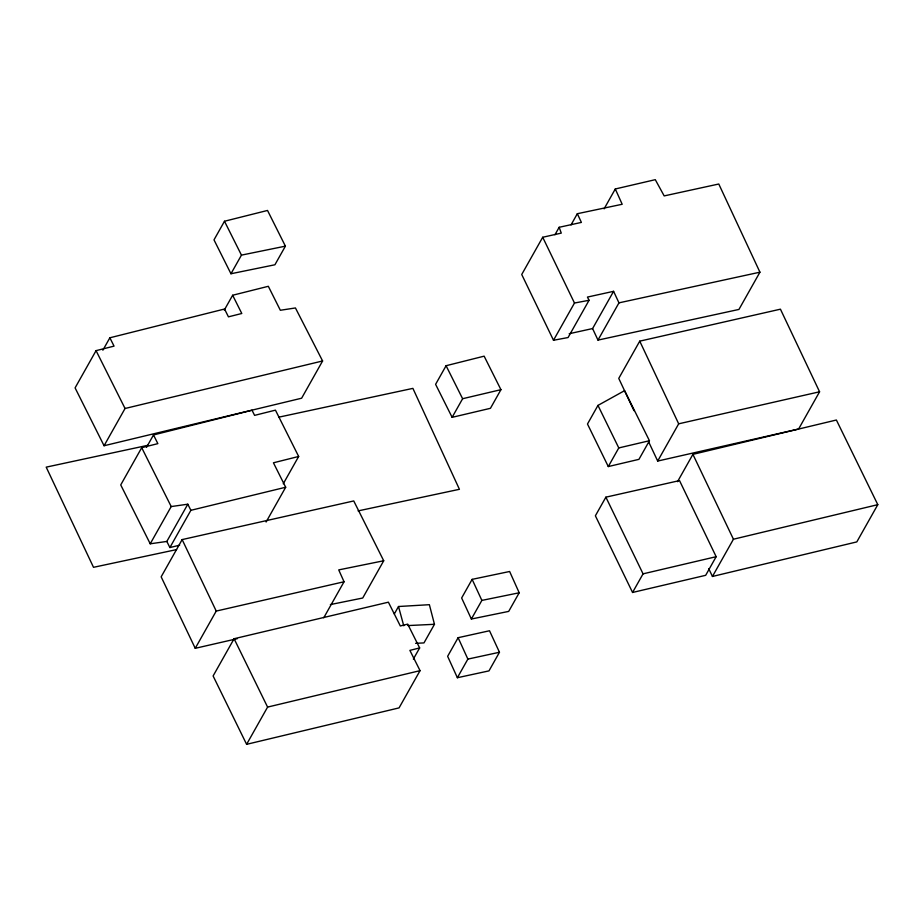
<?xml version="1.0" encoding="UTF-8"?>
<svg xmlns="http://www.w3.org/2000/svg" width="924" height="924" viewBox="0 0 924 924"><rect width="100%" height="100%" fill="white"/><g stroke="black" fill="none" stroke-linecap="round" stroke-linejoin="round"><path stroke-width="1.39" d="M232.652 295.253L241.788 313.49L228.447 316.84L224.532 309.02L109.864 337.791L114.045 346.13L96.061 350.646L75.087 387.884L104.066 445.738L301.628 398.209L322.603 360.972L295.437 307.958L280.342 310.268L268.33 286.301L232.652 295.253L224.255 310.152M102.864 350.208L109.864 337.791M224.486 221.252L213.998 239.87L230.965 273.747L274.913 264.772L285.401 246.154L267.521 210.453L224.486 221.252L241.453 255.128L230.965 273.747M104.066 445.738L125.052 408.489L322.603 360.972M283.264 483.783L298.66 456.468L275.444 410.152L254.597 415.373L252.021 410.233L153.5 434.95L157.854 443.636L141.707 447.69L120.732 484.927L150.219 543.797L166.828 541.441L187.815 504.204L190.875 510.314L169.889 547.551L166.828 541.441M146.5 447.366L153.5 434.95M150.219 543.797L171.206 506.56L187.815 504.204M330.388 604.573L362.728 598.013L383.714 560.764L353.742 500.947L182.143 539.593L161.157 576.83L195.241 648.313L237.376 638.646M266.1 522.002L285.689 487.248L273.435 462.797L298.66 456.468M195.241 648.313L216.228 611.076L344.04 581.762L338.727 569.9L383.714 560.764M234.095 638.727L213.109 675.964L246.604 744.328L399.064 707.888L420.05 670.651L409.886 650.381L419.646 647.932L407.715 624.127L400.323 625.987L388.392 602.182L234.095 638.727L267.59 707.091L246.604 744.328M446.084 365.719L435.597 384.338L452.125 417.336L490.448 408.304L500.935 389.674L484.141 356.167L446.084 365.719L462.612 398.718L452.125 417.336M323.758 617.763L344.04 581.762M597.978 340.101L738.946 309.436L759.932 272.187L718.78 184.015L664.183 195.911L655.289 179.672L615.292 188.981L622.187 204.273L577.338 213.71L581.392 222.407L559.159 227.292L561.272 233.114L542.711 237.26L521.725 274.497L553.499 340.263L568.075 337.537L589.062 300.288L587.445 297.078L613.582 291.326L618.965 302.853L597.978 340.101L592.596 328.563L613.582 291.326M554.954 234.742L559.159 227.292M571.044 224.89L577.338 213.71M604.1 208.847L615.292 188.981M394.305 613.963L398.51 606.514L429.371 604.689L434.465 624.301L423.977 642.919L415.592 643.323M553.499 340.263L574.485 303.026L589.062 300.288M413.351 659.101L419.646 647.932M472.129 579.36L461.642 597.99L471.367 619.022L508.697 611.399L519.196 592.781L509.632 571.494L472.129 579.36L481.866 600.404L471.367 619.022M458.119 637.699L447.632 656.317L457.38 677.719L488.981 670.882L499.468 652.263L489.512 630.757L458.119 637.699L467.867 659.101L457.38 677.719M597.967 405.405L587.479 424.024L608.292 466.562L638.946 459.344L649.445 440.725L624.601 390.644L597.967 405.405L618.78 447.932L608.292 466.562M648.567 441.684L657.692 461.053L798.602 429.025L819.576 391.788L780.434 309.182L639.743 341.152L618.757 378.401L633.968 410.683M605.878 497.17L595.379 515.788L632.559 592.469L705.67 575.317L716.158 556.698L679.521 480.596L605.878 497.17L643.058 573.85L632.559 592.469M657.692 461.053L678.678 423.816L819.576 391.788M677.523 481.67L692.908 454.354L836.382 420.016L877.8 504.666L856.814 541.903L712.45 576.461L708.766 568.745M712.45 576.461L733.437 539.223L877.8 504.666M190.875 510.314L285.689 487.248M169.889 547.551L179.649 545.183M267.59 707.091L420.05 670.651M462.612 398.718L500.935 389.674M618.78 447.932L649.445 440.725M643.058 573.85L716.158 556.698M569.207 333.714L592.596 328.563M618.965 302.853L759.932 272.187M467.867 659.101L499.468 652.263M147.748 445.333L46.2 467.14L93.509 567.313L176.542 549.607M278.909 417.151L412.901 388.38L459.424 489.304L358.085 510.903M241.453 255.128L285.401 246.154M481.866 600.404L519.196 592.781M407.946 625.571L434.465 624.301M96.061 350.646L125.052 408.489M141.707 447.69L171.206 506.56M542.711 237.26L574.485 303.026M692.908 454.354L733.437 539.223M182.143 539.593L216.228 611.076M639.743 341.152L678.678 423.816M398.51 606.514L403.753 625.767"/></g></svg>
